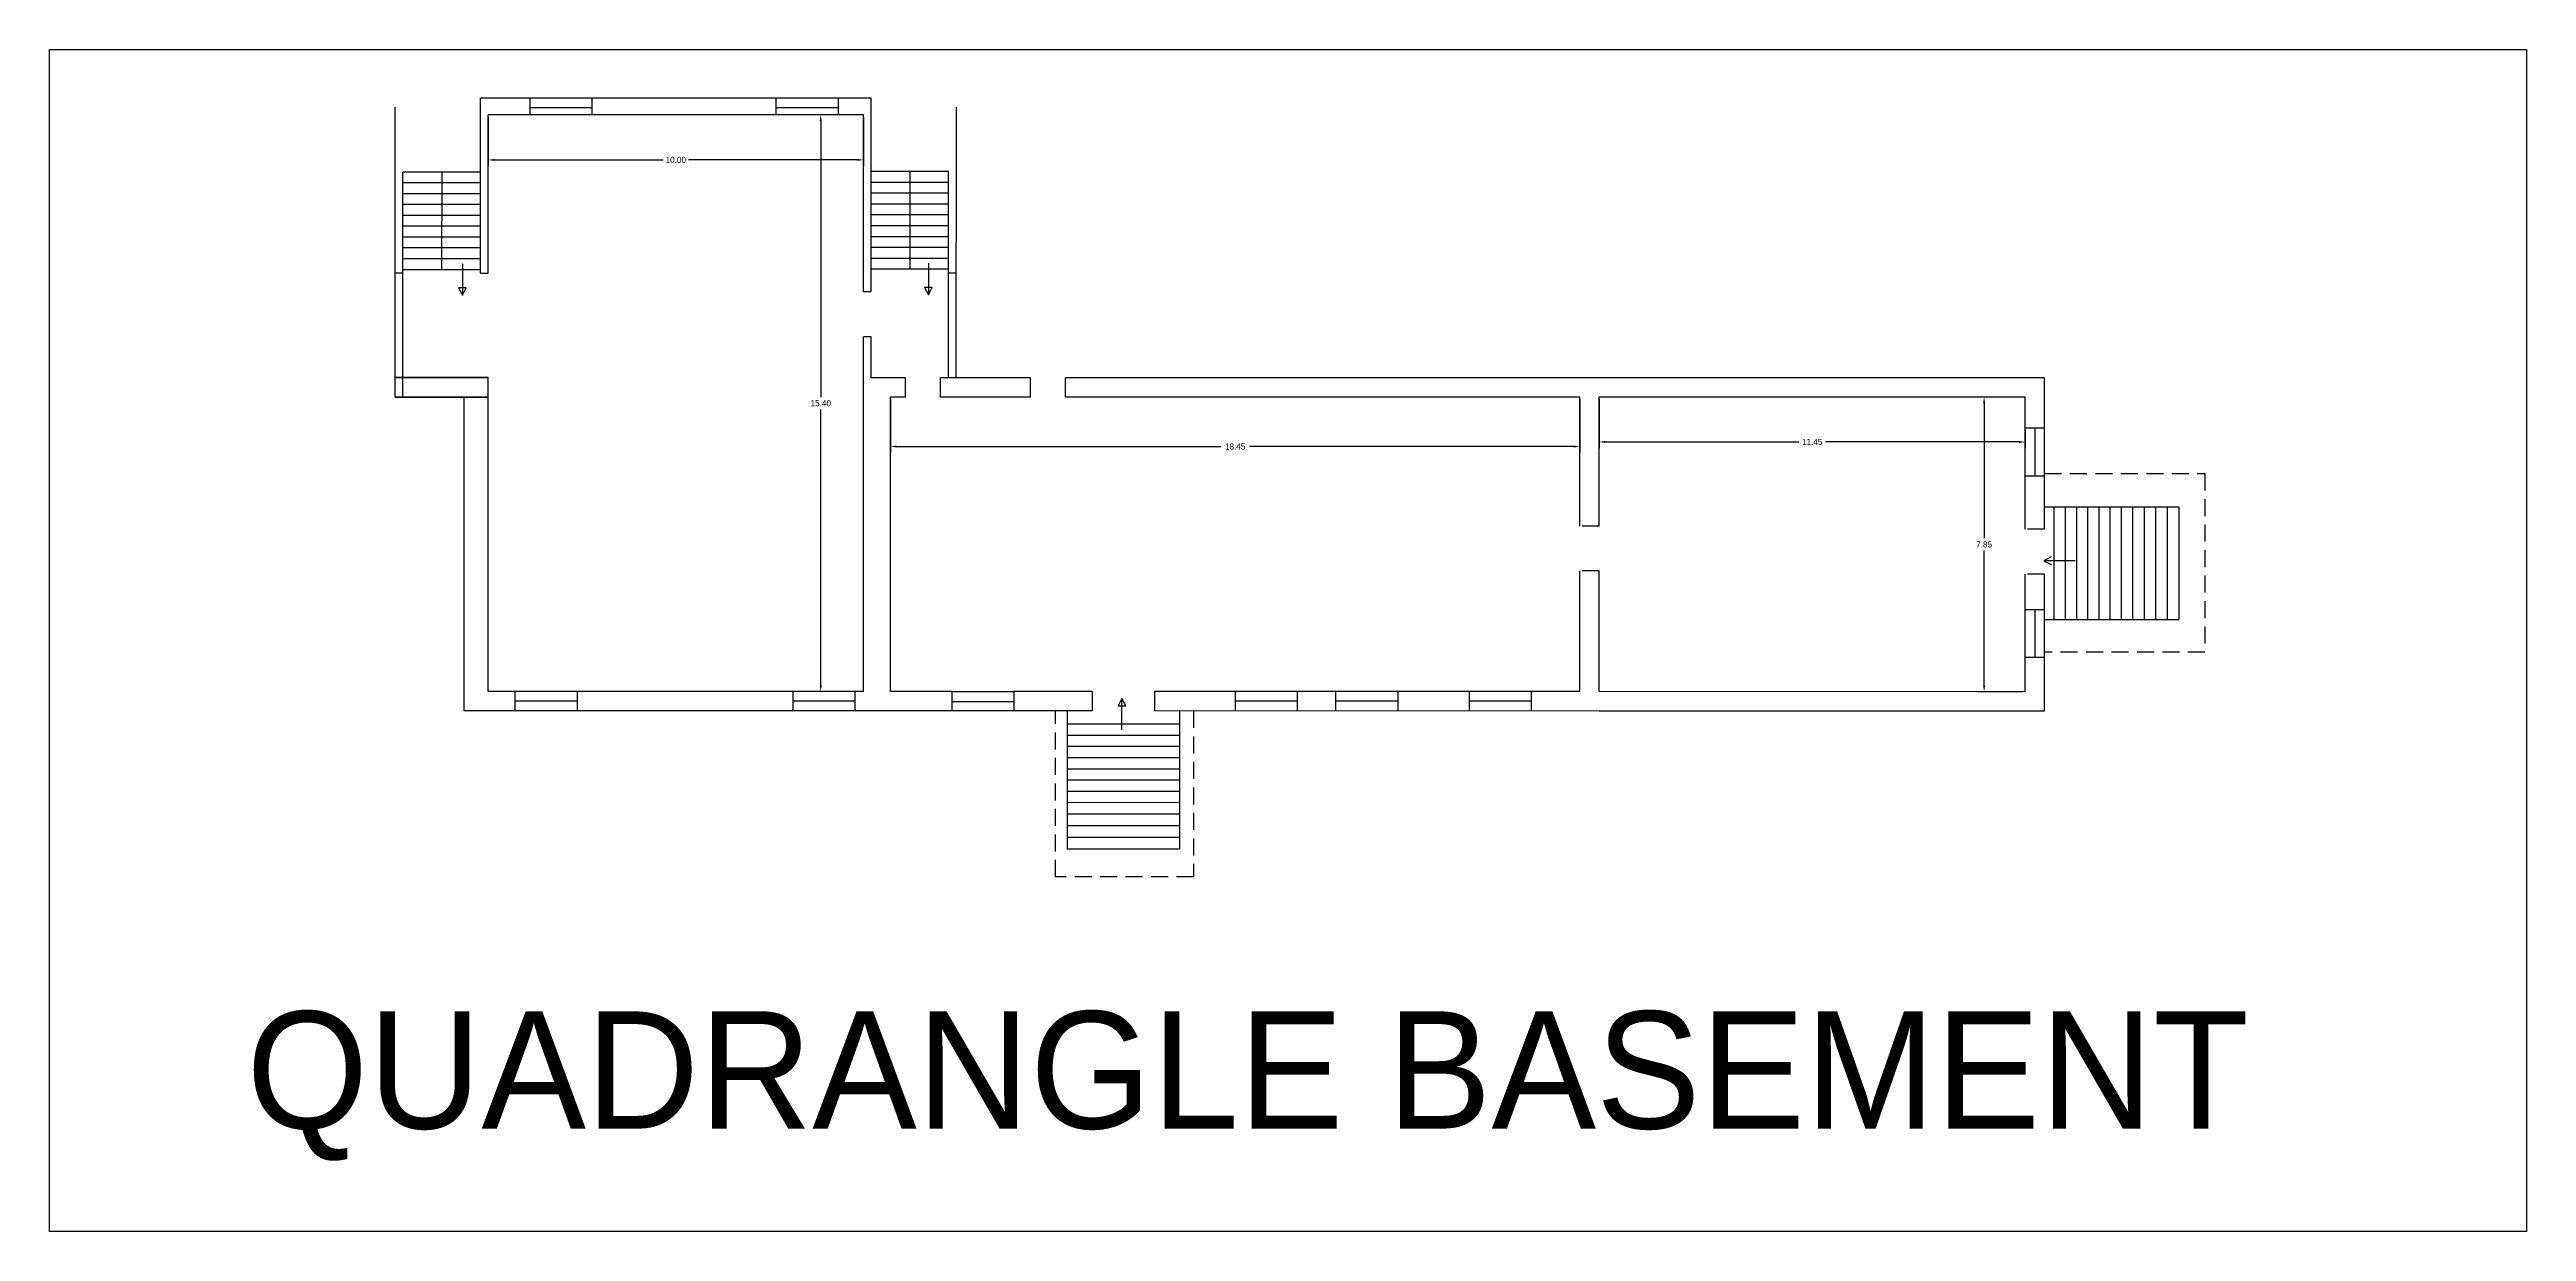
# Model space of a CAD drawing. Header units: inches. Extents: x 56 to 408, y 49 to 166.
# Drawn here: x 334.6 to 407.5, y 131 to 165.8 of the extents above; entities that cross this region are included whole.
import ezdxf

# ---------------------------------------------------------------- set-up
doc = ezdxf.new("R2010")
doc.units = ezdxf.units.IN
doc.header["$MEASUREMENT"] = 0
doc.linetypes.add('DASHED', pattern=[0.75, 0.5, -0.25])
doc.layers.add('TEXT', color=7, linetype='Continuous', lineweight=15)
doc.layers.add('WALL', color=7, linetype='Continuous', lineweight=30)
doc.dimstyles.get("Standard").update_dxf_attribs({"dimtxt": 0.18, "dimasz": 0.18, "dimexe": 0.18, "dimexo": 0.0625, "dimgap": 0.09, "dimtad": 0, "dimtih": 1, "dimtoh": 1, "dimdec": 4, "dimzin": 0, "dimdsep": 46, "dimtxsty": 'Standard', "dimcen": 0.09, "dimadec": 0, "dimazin": 0, "dimtfac": 1, "dimtdec": 4, "dimtofl": 0, "dimtmove": 0, "dimatfit": 3, "dimfxl": 1, "dimtolj": 1, "dimtzin": 0, "dimarcsym": 0})

# ---------------------------------------------------------------- blocks, each defined once
blk = doc.blocks.new('*D26')
at = {"layer": 'Defpoints', "color": 0, "transparency": 16777216}
for p in [(392.759, 155.576), (391.551, 146.911), (392.758, 146.911)]:
    blk.add_point(p, dxfattribs=at)
at = {"layer": 'WALL', "color": 0, "lineweight": -2, "transparency": 16777216}
for p, q in [((392.696, 155.576), (391.371, 155.576)), ((391.551, 155.396), (391.551, 151.423)), ((391.551, 147.091), (391.551, 151.063)), ((392.695, 146.911), (391.371, 146.911))]:
    blk.add_line(p, q, dxfattribs=at)
at = {"layer": 'WALL', "color": 0, "transparency": 16777216}
for points in [[(391.521, 155.396), (391.581, 155.396), (391.551, 155.576)], [(391.521, 147.091), (391.581, 147.091), (391.551, 146.911)]]:
    blk.add_solid(points, dxfattribs=at)
at = {"layer": 'WALL', "color": 0, "transparency": 16777216, "insert": (391.551, 151.243), "char_height": 0.18, "attachment_point": 5}
blk.add_mtext('\\A1;7.85', dxfattribs=at)
blk = doc.blocks.new('*D27')
at = {"layer": 'Defpoints', "color": 0, "transparency": 16777216}
for p in [(380.217, 155.577), (392.759, 154.664), (392.759, 154.258)]:
    blk.add_point(p, dxfattribs=at)
at = {"layer": 'WALL', "color": 0, "lineweight": -2, "transparency": 16777216}
for p, q in [((380.217, 155.515), (380.217, 154.078)), ((380.397, 154.258), (386.098, 154.258)), ((392.579, 154.258), (386.878, 154.258)), ((392.759, 154.601), (392.759, 154.078))]:
    blk.add_line(p, q, dxfattribs=at)
at = {"layer": 'WALL', "color": 0, "transparency": 16777216}
for points in [[(380.397, 154.288), (380.397, 154.228), (380.217, 154.258)], [(392.579, 154.288), (392.579, 154.228), (392.759, 154.258)]]:
    blk.add_solid(points, dxfattribs=at)
at = {"layer": 'WALL', "color": 0, "transparency": 16777216, "insert": (386.488, 154.258), "char_height": 0.18, "attachment_point": 5}
blk.add_mtext('\\A1;11.45', dxfattribs=at)
blk = doc.blocks.new('*D28')
at = {"layer": 'Defpoints', "color": 0, "transparency": 16777216}
for p in [(359.352, 155.579), (379.647, 155.577), (359.352, 154.124)]:
    blk.add_point(p, dxfattribs=at)
at = {"layer": 'WALL', "color": 0, "lineweight": -2, "transparency": 16777216}
for p, q in [((359.352, 155.517), (359.352, 153.944)), ((379.647, 155.515), (379.647, 153.944)), ((359.532, 154.124), (369.079, 154.124)), ((379.467, 154.124), (369.919, 154.124))]:
    blk.add_line(p, q, dxfattribs=at)
at = {"layer": 'WALL', "color": 0, "transparency": 16777216}
for points in [[(359.532, 154.154), (359.532, 154.094), (359.352, 154.124)], [(379.467, 154.154), (379.467, 154.094), (379.647, 154.124)]]:
    blk.add_solid(points, dxfattribs=at)
at = {"layer": 'WALL', "color": 0, "transparency": 16777216, "insert": (369.499, 154.124), "char_height": 0.18, "attachment_point": 5}
blk.add_mtext('\\A1;18.45', dxfattribs=at)
blk = doc.blocks.new('*D29')
at = {"layer": 'Defpoints', "color": 0, "transparency": 16777216}
for p in [(358.555, 163.88), (357.299, 146.914), (358.553, 146.914)]:
    blk.add_point(p, dxfattribs=at)
at = {"layer": 'WALL', "color": 0, "lineweight": -2, "transparency": 16777216}
for p, q in [((358.492, 163.88), (357.119, 163.88)), ((357.299, 163.7), (357.299, 155.577)), ((357.299, 147.094), (357.299, 155.217)), ((358.491, 146.914), (357.119, 146.914))]:
    blk.add_line(p, q, dxfattribs=at)
at = {"layer": 'WALL', "color": 0, "transparency": 16777216}
for points in [[(357.269, 163.7), (357.329, 163.7), (357.299, 163.88)], [(357.269, 147.094), (357.329, 147.094), (357.299, 146.914)]]:
    blk.add_solid(points, dxfattribs=at)
at = {"layer": 'WALL', "color": 0, "transparency": 16777216, "insert": (357.299, 155.397), "char_height": 0.18, "attachment_point": 5}
blk.add_mtext('\\A1;15.40', dxfattribs=at)
blk = doc.blocks.new('*D30')
at = {"layer": 'Defpoints', "color": 0, "transparency": 16777216}
for p in [(347.507, 163.881), (358.555, 163.88), (358.555, 162.557)]:
    blk.add_point(p, dxfattribs=at)
at = {"layer": 'WALL', "color": 0, "lineweight": -2, "transparency": 16777216}
for p, q in [((347.507, 163.818), (347.507, 162.377)), ((358.555, 163.817), (358.555, 162.377)), ((347.687, 162.557), (352.656, 162.557)), ((358.375, 162.557), (353.406, 162.557))]:
    blk.add_line(p, q, dxfattribs=at)
at = {"layer": 'WALL', "color": 0, "transparency": 16777216}
for points in [[(347.687, 162.587), (347.687, 162.527), (347.507, 162.557)], [(358.375, 162.587), (358.375, 162.527), (358.555, 162.557)]]:
    blk.add_solid(points, dxfattribs=at)
at = {"layer": 'WALL', "color": 0, "transparency": 16777216, "insert": (353.031, 162.557), "char_height": 0.18, "attachment_point": 5}
blk.add_mtext('\\A1;10.00', dxfattribs=at)

msp = doc.modelspace()

# ---------------------------------------------------------------- linework, layer by layer
for p, q in [((348.73151, 164.37567), (348.73146, 163.88067)), ((350.56153, 164.09044), (348.73148, 164.09063)), ((350.56156, 164.37548), (350.56151, 163.88048)), ((355.97966, 164.37493), (355.97961, 163.87993)), ((357.80968, 164.0897), (355.97963, 164.08989)), ((357.80971, 164.37474), (357.80966, 163.87974)), ((347.27839, 162.19973), (344.99807, 162.19996)), ((346.13823, 162.19985), (346.13762, 159.32664)), ((358.78258, 161.9036), (361.0629, 161.90337)), ((358.78261, 162.22285), (361.06293, 162.22262)), ((359.92277, 162.22273), (359.92248, 159.34953)), ((347.27829, 161.242), (344.99797, 161.24223)), ((347.27833, 161.56124), (344.99801, 161.56147)), ((347.27836, 161.88049), (344.99804, 161.88072)), ((358.78251, 161.26511), (361.06283, 161.26488)), ((358.78255, 161.58436), (361.06287, 161.58413)), ((347.27823, 160.60351), (344.99791, 160.60374)), ((347.27826, 160.92275), (344.99794, 160.92298)), ((358.78245, 160.62662), (361.06277, 160.62639)), ((358.78248, 160.94587), (361.0628, 160.94564)), ((347.27816, 159.96502), (344.99784, 159.96525)), ((347.2782, 160.28426), (344.99788, 160.28449)), ((358.78238, 159.98814), (361.0627, 159.9879)), ((358.78242, 160.30738), (361.06274, 160.30715)), ((347.2781, 159.32653), (344.99778, 159.32676)), ((347.27813, 159.64577), (344.99781, 159.646)), ((358.78232, 159.34965), (361.06264, 159.34941)), ((358.78235, 159.66889), (361.06267, 159.66866)), ((393.32915, 154.66363), (392.75907, 154.66369)), ((393.04403, 154.66366), (393.04388, 153.25598)), ((393.32892, 153.25595), (392.75884, 153.25601)), ((393.32846, 152.34567), (397.28589, 152.34527)), ((393.6077, 152.34565), (393.60737, 149.03918)), ((393.9377, 152.34561), (393.93737, 149.03915)), ((394.2677, 152.34558), (394.26737, 149.03911)), ((394.5977, 152.34555), (394.59737, 149.03908)), ((394.9277, 152.34551), (394.92737, 149.03905)), ((395.2577, 152.34548), (395.25737, 149.03901)), ((395.5877, 152.34544), (395.58737, 149.03898)), ((395.9177, 152.34541), (395.91737, 149.03895)), ((396.25975, 152.34538), (396.25941, 149.03891)), ((396.6018, 152.34534), (396.60146, 149.03888)), ((396.94385, 152.34531), (396.94351, 149.03884)), ((397.28589, 152.34527), (397.28556, 149.03881)), ((393.32846, 149.32148), (392.75838, 149.32153)), ((393.04334, 149.3215), (393.0432, 147.91382)), ((393.32813, 149.03921), (397.28556, 149.03881)), ((393.32824, 147.9138), (392.75816, 147.91385)), ((348.29679, 146.91513), (348.29673, 146.34505)), ((350.12681, 146.6299), (348.29676, 146.63009)), ((350.12684, 146.91494), (350.12678, 146.34486)), ((356.47266, 146.91429), (356.4726, 146.34421)), ((358.30268, 146.62907), (356.47263, 146.62925)), ((358.30271, 146.91411), (358.30265, 146.34403)), ((361.15648, 146.91382), (361.15642, 146.34374)), ((362.98652, 146.91363), (362.98646, 146.34355)), ((365.29387, 146.9134), (365.29381, 146.34332)), ((367.12392, 146.91321), (367.12386, 146.34313)), ((369.49862, 146.91297), (369.49856, 146.34289)), ((371.32864, 146.62774), (369.49859, 146.62793)), ((371.32867, 146.91278), (371.32861, 146.3427)), ((372.45708, 146.91267), (372.45703, 146.34259)), ((374.2871, 146.62744), (372.45705, 146.62763)), ((374.28713, 146.91248), (374.28707, 146.3424)), ((376.39023, 146.91227), (376.39018, 146.34219)), ((378.22025, 146.62704), (376.39021, 146.62723)), ((378.22028, 146.91208), (378.22022, 146.342)), ((364.55517, 146.34334), (364.55475, 142.27722)), ((367.86159, 145.95507), (364.55513, 145.95541)), ((367.86163, 146.343), (367.86122, 142.27688)), ((367.86152, 145.29507), (364.55506, 145.29541)), ((367.86156, 145.62507), (364.55509, 145.62541)), ((367.86146, 144.63507), (364.55499, 144.63541)), ((367.86149, 144.96507), (364.55503, 144.96541)), ((367.86139, 143.97507), (364.55493, 143.97541)), ((367.86142, 144.30507), (364.55496, 144.30541)), ((367.86129, 142.96098), (364.55482, 142.96131)), ((367.86132, 143.30302), (364.55486, 143.30336)), ((367.86136, 143.64507), (364.55489, 143.64541)), ((367.86122, 142.27688), (364.55475, 142.27722)), ((367.86125, 142.61893), (364.55479, 142.61926))]:
    msp.add_line(p, q)
at = {"linetype": 'DASHED'}
for p, q in [((358.78225, 158.67061), (358.55422, 158.67061)), ((358.78212, 157.35061), (358.55408, 157.35061)), ((393.32856, 153.32727), (398.05411, 153.32727)), ((398.05411, 153.32727), (398.05411, 148.07488)), ((380.21656, 151.78404), (379.64648, 151.78404)), ((393.3284, 151.68743), (392.75851, 151.68743)), ((380.21643, 150.46404), (379.64635, 150.46404)), ((393.32826, 150.36743), (392.75832, 150.36743)), ((398.05411, 148.07488), (393.32803, 148.07488)), ((364.20662, 141.46203), (364.20662, 146.34337)), ((368.27565, 146.34296), (368.27565, 141.46203)), ((368.27565, 141.46203), (364.20662, 141.46203))]:
    msp.add_line(p, q, dxfattribs=at)
at = {"layer": 'WALL'}
for p, q in [((344.76937, 155.5807), (344.77023, 164.1091)), ((347.27809, 159.22896), (347.27861, 164.37581)), ((358.78283, 164.37464), (347.27861, 164.37581)), ((358.78225, 158.67061), (358.7828, 164.37464)), ((361.29035, 156.14905), (361.29116, 164.10742)), ((347.50612, 159.22894), (347.50659, 163.88079)), ((358.55475, 163.87967), (347.50659, 163.88079)), ((358.55422, 158.67061), (358.55475, 163.87967)), ((344.9974, 155.58068), (344.99807, 162.19996)), ((361.06231, 156.14907), (361.06293, 162.22262)), ((344.99777, 159.22919), (344.76974, 159.22922)), ((346.75046, 159.49945), (346.75046, 158.57219)), ((347.27809, 159.22896), (347.50612, 159.22894)), ((360.47209, 159.51373), (360.47209, 158.58647)), ((361.29066, 159.22754), (361.06263, 159.22756)), ((346.85874, 158.78895), (346.63535, 158.78895)), ((346.63535, 158.78895), (346.75046, 158.57219)), ((346.75046, 158.57219), (346.85874, 158.78895)), ((360.58036, 158.80323), (360.35697, 158.80323)), ((360.35697, 158.80323), (360.47209, 158.58647)), ((360.47209, 158.58647), (360.58036, 158.80323)), ((358.55302, 146.91408), (358.55408, 157.35061)), ((358.78199, 156.14924), (358.78212, 157.35061)), ((344.76942, 156.15078), (347.50581, 156.1505)), ((347.50581, 156.1505), (344.76942, 156.15078)), ((347.50487, 146.91521), (347.50581, 156.1505)), ((359.79755, 156.14916), (358.78199, 156.14924)), ((359.79749, 155.57917), (359.79755, 156.14916)), ((360.82363, 155.57907), (360.82369, 156.14908)), ((363.4782, 156.14888), (360.82369, 156.14908)), ((363.47815, 155.5788), (363.4782, 156.14888)), ((364.50429, 155.57869), (364.50435, 156.14878)), ((375.02928, 156.1477), (364.50435, 156.14878)), ((380.21701, 156.14718), (375.02928, 156.1477)), ((393.32885, 156.14584), (380.21701, 156.14718)), ((393.32848, 152.45776), (393.32885, 156.14584)), ((347.50575, 155.58042), (344.76937, 155.5807)), ((344.76937, 155.5807), (347.50575, 155.58042)), ((346.79472, 155.5805), (346.79472, 146.3452)), ((359.35113, 146.914), (359.35202, 155.57922)), ((359.79749, 155.57917), (359.35202, 155.57922)), ((363.47815, 155.5788), (360.82363, 155.57907)), ((375.02922, 155.57762), (364.50429, 155.57869)), ((379.64687, 155.57715), (375.02922, 155.57762)), ((379.64671, 154.03514), (379.64687, 155.57715)), ((380.21679, 154.03508), (380.21695, 155.5771)), ((392.75871, 155.57582), (380.21695, 155.5771)), ((392.75884, 154.66369), (392.75871, 155.57582)), ((392.75851, 151.68743), (392.75884, 154.66369)), ((379.64648, 151.78404), (379.64671, 154.03514)), ((380.21656, 151.78404), (380.21679, 154.03508)), ((393.3284, 151.68743), (393.32848, 152.45776)), ((379.64614, 148.38678), (379.64635, 150.46404)), ((380.21622, 148.38672), (380.21643, 150.46404)), ((392.75783, 146.9106), (392.75832, 150.36743)), ((393.52482, 150.87427), (393.30806, 150.75916)), ((394.23532, 150.75916), (393.30806, 150.75916)), ((393.30806, 150.75916), (393.52482, 150.65088)), ((393.32785, 146.34046), (393.32826, 150.36743)), ((379.64599, 146.91194), (379.64614, 148.38678)), ((380.21607, 146.91188), (380.21622, 148.38672)), ((350.80563, 146.91487), (347.50487, 146.91521)), ((358.55302, 146.91408), (350.80563, 146.91487)), ((361.15648, 146.91382), (359.35113, 146.914)), ((362.98649, 146.61576), (361.15644, 146.61576)), ((361.15648, 146.91382), (362.98652, 146.91363)), ((365.29387, 146.9134), (362.98652, 146.91363)), ((366.16409, 146.71244), (366.05582, 146.49567)), ((366.16409, 145.78518), (366.16409, 146.71244)), ((366.27921, 146.49567), (366.16409, 146.71244)), ((379.64599, 146.91194), (367.12392, 146.91321)), ((392.75783, 146.9106), (380.21607, 146.91188)), ((365.29381, 146.34332), (346.79472, 146.3452)), ((366.05582, 146.49567), (366.27921, 146.49567)), ((380.21601, 146.3418), (367.12386, 146.34313)), ((393.32785, 146.34046), (380.21601, 146.3418))]:
    msp.add_line(p, q, dxfattribs=at)
msp.add_lwpolyline([(334.59259, 165.80294), (407.51947, 165.80294), (407.51947, 131.03035), (334.59259, 131.03035)], close=True, dxfattribs=at)

# ---------------------------------------------------------------- texts
at = {"layer": 'TEXT', "ltscale": 0.5}
msp.add_text('QUADRANGLE BASEMENT', height=3.45, dxfattribs=at).set_placement((340.38808, 134.05619))

# ---------------------------------------------------------------- dimensions: what is measured, and where the dimension line sits
at = {"layer": 'WALL'}
for base, p1, p2, text, picture, middle in [((358.55475, 162.55689), (347.50659, 163.88079), (358.55475, 163.87967), '10.00', '*D30', (353.03067, 162.55689)), ((359.35202, 154.12356), (379.64687, 155.57715), (359.35202, 155.57922), '18.45', '*D28', (369.49944, 154.12356))]:
    dim = msp.add_linear_dim(base=base, p1=p1, p2=p2, text=text, dimstyle='Standard', dxfattribs=at)
    dim.commit()
    dim.dimension.update_dxf_attribs({"geometry": picture, "text_midpoint": middle})
for base, p1, p2, text, picture, middle in [((357.29883, 146.91408), (358.55475, 163.87967), (358.55302, 146.91408), '15.40', '*D29', (357.29883, 155.39687)), ((391.55114, 146.9106), (392.75871, 155.57582), (392.75783, 146.9106), '7.85', '*D26', (391.55114, 151.24321))]:
    dim = msp.add_linear_dim(base=base, p1=p1, p2=p2, angle=270, text=text, dimstyle='Standard', dxfattribs=at)
    dim.commit()
    dim.dimension.update_dxf_attribs({"geometry": picture, "text_midpoint": middle})
dim = msp.add_linear_dim(base=(392.75884, 154.25778), p1=(380.21695, 155.5771), p2=(392.75884, 154.66369), text='11.45', dimstyle='Standard', dxfattribs=at)
dim.commit()
dim.dimension.update_dxf_attribs({"geometry": '*D27', "text_midpoint": (386.48783, 154.25778), "dimtype": 160})

doc.saveas('drawing.dxf')
